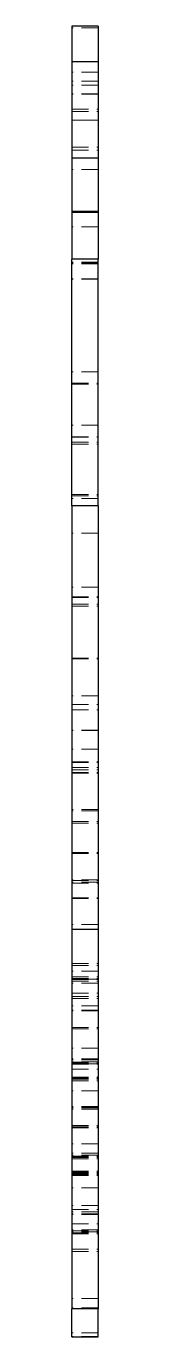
# Model space of a CAD drawing. Header units: millimetres. Extents: x 55 to 224, y 7 to 159.
# Drawn here: x 222 to 224, y 7 to 107 of the extents above.
import ezdxf

# ---------------------------------------------------------------- set-up
doc = ezdxf.new("R2010")
doc.units = ezdxf.units.MM
doc.linetypes.add('HIDDEN', pattern=[1.905, 1.27, -0.635])

msp = doc.modelspace()

# ---------------------------------------------------------------- linework, layer by layer
at = {"color": 7, "linetype": 'Continuous', "lineweight": 25}
for p, q in [((224, 107), (222, 107)), ((224, 104.29), (222, 104.29)), ((222, 104.29), (222, 96.93)), ((224, 104.29), (224, 96.93)), ((224, 96.93), (222, 96.93)), ((224, 92.79), (222, 92.79)), ((222, 92.79), (222, 89.23)), ((224, 92.79), (224, 89.23)), ((224, 89.23), (222, 89.23)), ((222, 70.4), (222, 89.23)), ((224, 70.4), (224, 89.23)), ((224, 70.4), (222, 70.4)), ((224, 38.08), (222, 38.08)), ((222, 38.08), (222, 9.14)), ((224, 38.08), (224, 9.14)), ((224, 9.14), (222, 9.14)), ((222, 7), (222, 9.14)), ((224, 7), (224, 9.14)), ((222, 7), (224, 7))]:
    msp.add_line(p, q, dxfattribs=at)
at = {"color": 7, "linetype": 'HIDDEN', "lineweight": 18}
for p, q in [((224, 106.88), (222, 106.88)), ((224, 103.5), (222, 103.5)), ((224, 102.8), (222, 102.8)), ((224, 102.51), (222, 102.51)), ((224, 101.83), (222, 101.83)), ((224, 101.82), (222, 101.82)), ((222, 100.66), (224, 100.66)), ((222, 100.5), (224, 100.5)), ((224, 99.84), (222, 99.84)), ((222, 99.82), (224, 99.82)), ((222, 97.78), (224, 97.78)), ((222, 97.55), (224, 97.55)), ((224, 96.06), (222, 96.06)), ((224, 92.89), (222, 92.89)), ((224, 92.88), (222, 92.88)), ((222, 92.88), (224, 92.88)), ((224, 91.69), (222, 91.69)), ((224, 89), (222, 89)), ((224, 88.92), (222, 88.92)), ((224, 88.88), (222, 88.88)), ((224, 87.73), (222, 87.73)), ((224, 87.71), (222, 87.71)), ((224, 80.64), (222, 80.64)), ((222, 79.77), (224, 79.77)), ((222, 79.68), (224, 79.68)), ((224, 76.55), (222, 76.55)), ((222, 75.66), (224, 75.66)), ((222, 75.64), (224, 75.64)), ((222, 75.25), (224, 75.25)), ((222, 75.12), (224, 75.12)), ((222, 71.26), (224, 71.26)), ((222, 71.16), (224, 71.16)), ((224, 70.96), (222, 70.96)), ((224, 68.32), (222, 68.32)), ((224, 64.19), (222, 64.19)), ((222, 63.46), (224, 63.46)), ((222, 63.42), (224, 63.42)), ((222, 62.91), (224, 62.91)), ((222, 62.74), (224, 62.74)), ((222, 58.79), (224, 58.79)), ((222, 58.72), (224, 58.72)), ((224, 55.91), (222, 55.91)), ((222, 55.24), (224, 55.24)), ((222, 54.84), (224, 54.84)), ((224, 53.29), (222, 53.29)), ((224, 53.25), (222, 53.25)), ((224, 51.84), (222, 51.84)), ((222, 50.87), (224, 50.87)), ((222, 50.82), (224, 50.82)), ((222, 50.44), (224, 50.44)), ((222, 50.26), (224, 50.26)), ((222, 50.05), (224, 50.05)), ((222, 50.01), (224, 50.01)), ((224, 47.23), (222, 47.23)), ((224, 47.12), (222, 47.12)), ((222, 46.33), (224, 46.33)), ((222, 46.2), (224, 46.2)), ((222, 43.94), (224, 43.94)), ((222, 43.88), (224, 43.88)), ((224, 41.87), (222, 41.87)), ((222, 41.81), (224, 41.81)), ((224, 41.68), (222, 41.68)), ((222, 41.62), (224, 41.62)), ((222, 40.5), (224, 40.5)), ((222, 40.44), (224, 40.44)), ((224, 38.45), (222, 38.45)), ((222, 35.49), (224, 35.49)), ((222, 35.33), (224, 35.33)), ((224, 34.91), (222, 34.91)), ((222, 34.46), (224, 34.46)), ((222, 34.35), (224, 34.35)), ((224, 34.28), (222, 34.28)), ((224, 34.28), (222, 34.28)), ((222, 34.26), (224, 34.26)), ((222, 34.13), (224, 34.13)), ((224, 33.97), (222, 33.97)), ((222, 33.22), (224, 33.22)), ((222, 32.96), (224, 32.96)), ((222, 32.8), (224, 32.8)), ((224, 32.25), (222, 32.25)), ((224, 31.93), (222, 31.93)), ((224, 31.86), (222, 31.86)), ((222, 30.59), (224, 30.59)), ((222, 30.5), (224, 30.5)), ((224, 29.02), (222, 29.02)), ((224, 28.2), (222, 28.2)), ((224, 28.12), (222, 28.12)), ((224, 27.97), (222, 27.97)), ((222, 27.96), (224, 27.96)), ((222, 27.88), (224, 27.88)), ((222, 27.87), (224, 27.87)), ((224, 27.83), (222, 27.83)), ((222, 27.79), (224, 27.79)), ((222, 27.43), (224, 27.43)), ((222, 26.82), (224, 26.82)), ((222, 26.75), (224, 26.75)), ((222, 26.75), (224, 26.75)), ((222, 26.74), (224, 26.74)), ((222, 26.72), (224, 26.72)), ((222, 26.66), (224, 26.66)), ((222, 26.53), (224, 26.53)), ((222, 26.53), (224, 26.53)), ((224, 25.76), (222, 25.76)), ((224, 24.57), (222, 24.57)), ((224, 24.52), (222, 24.52)), ((224, 24.48), (222, 24.48)), ((224, 24.38), (222, 24.38)), ((222, 23.11), (224, 23.11)), ((222, 23.09), (224, 23.09)), ((222, 23), (224, 23)), ((222, 22.94), (224, 22.94)), ((224, 21.73), (222, 21.73)), ((224, 21.02), (222, 21.02)), ((224, 21), (222, 21)), ((224, 20.86), (222, 20.86)), ((224, 20.85), (222, 20.85)), ((222, 20.77), (224, 20.77)), ((222, 20.74), (224, 20.74)), ((222, 20.67), (224, 20.67)), ((222, 20.59), (224, 20.59)), ((222, 19.63), (224, 19.63)), ((222, 19.61), (224, 19.61)), ((222, 19.54), (224, 19.54)), ((222, 19.46), (224, 19.46)), ((222, 19.45), (224, 19.45)), ((222, 19.41), (224, 19.41)), ((222, 19.33), (224, 19.33)), ((222, 19.3), (224, 19.3)), ((224, 18.37), (222, 18.37)), ((224, 17.02), (222, 17.02)), ((222, 16.71), (224, 16.71)), ((224, 16.54), (222, 16.54)), ((224, 16.39), (222, 16.39)), ((224, 16.33), (222, 16.33)), ((222, 15.61), (224, 15.61)), ((224, 15.16), (222, 15.16)), ((222, 15.09), (224, 15.09)), ((224, 15), (222, 15)), ((222, 14.93), (224, 14.93)), ((222, 14.85), (224, 14.85)), ((222, 13.68), (224, 13.68)), ((222, 13.52), (224, 13.52)), ((224, 9.92), (222, 9.92)), ((224, 9.2), (222, 9.2)), ((224, 7.3), (222, 7.3)), ((224, 7.02), (222, 7.02))]:
    msp.add_line(p, q, dxfattribs=at)
at = {"color": 7, "linetype": 'Continuous', "lineweight": 25}
for points in [[(222, 107), (222, 106.92), (222, 106.64), (222, 106.05), (222, 105.04), (222, 104.29)], [(224, 107), (224, 106.92), (224, 106.64), (224, 106.05), (224, 105.04), (224, 104.29)], [(222, 96.93), (222, 96.08), (222, 94.85), (222, 93.79), (222, 93.11), (222, 92.79)], [(224, 96.93), (224, 96.08), (224, 94.85), (224, 93.79), (224, 93.11), (224, 92.79)], [(222, 70.4), (222, 66.34), (222, 62.16), (222, 59.02), (222, 55.19), (222, 49.39), (222, 45.57), (222, 41.61), (222, 39.74), (222, 39.16), (222, 38.74), (222, 38.08)], [(224, 70.4), (224, 66.34), (224, 62.16), (224, 59.02), (224, 55.19), (224, 49.39), (224, 45.57), (224, 41.61), (224, 39.74), (224, 39.16), (224, 38.74), (224, 38.08)]]:
    msp.add_open_spline(points, degree=3, dxfattribs=at)

doc.saveas('drawing.dxf')
